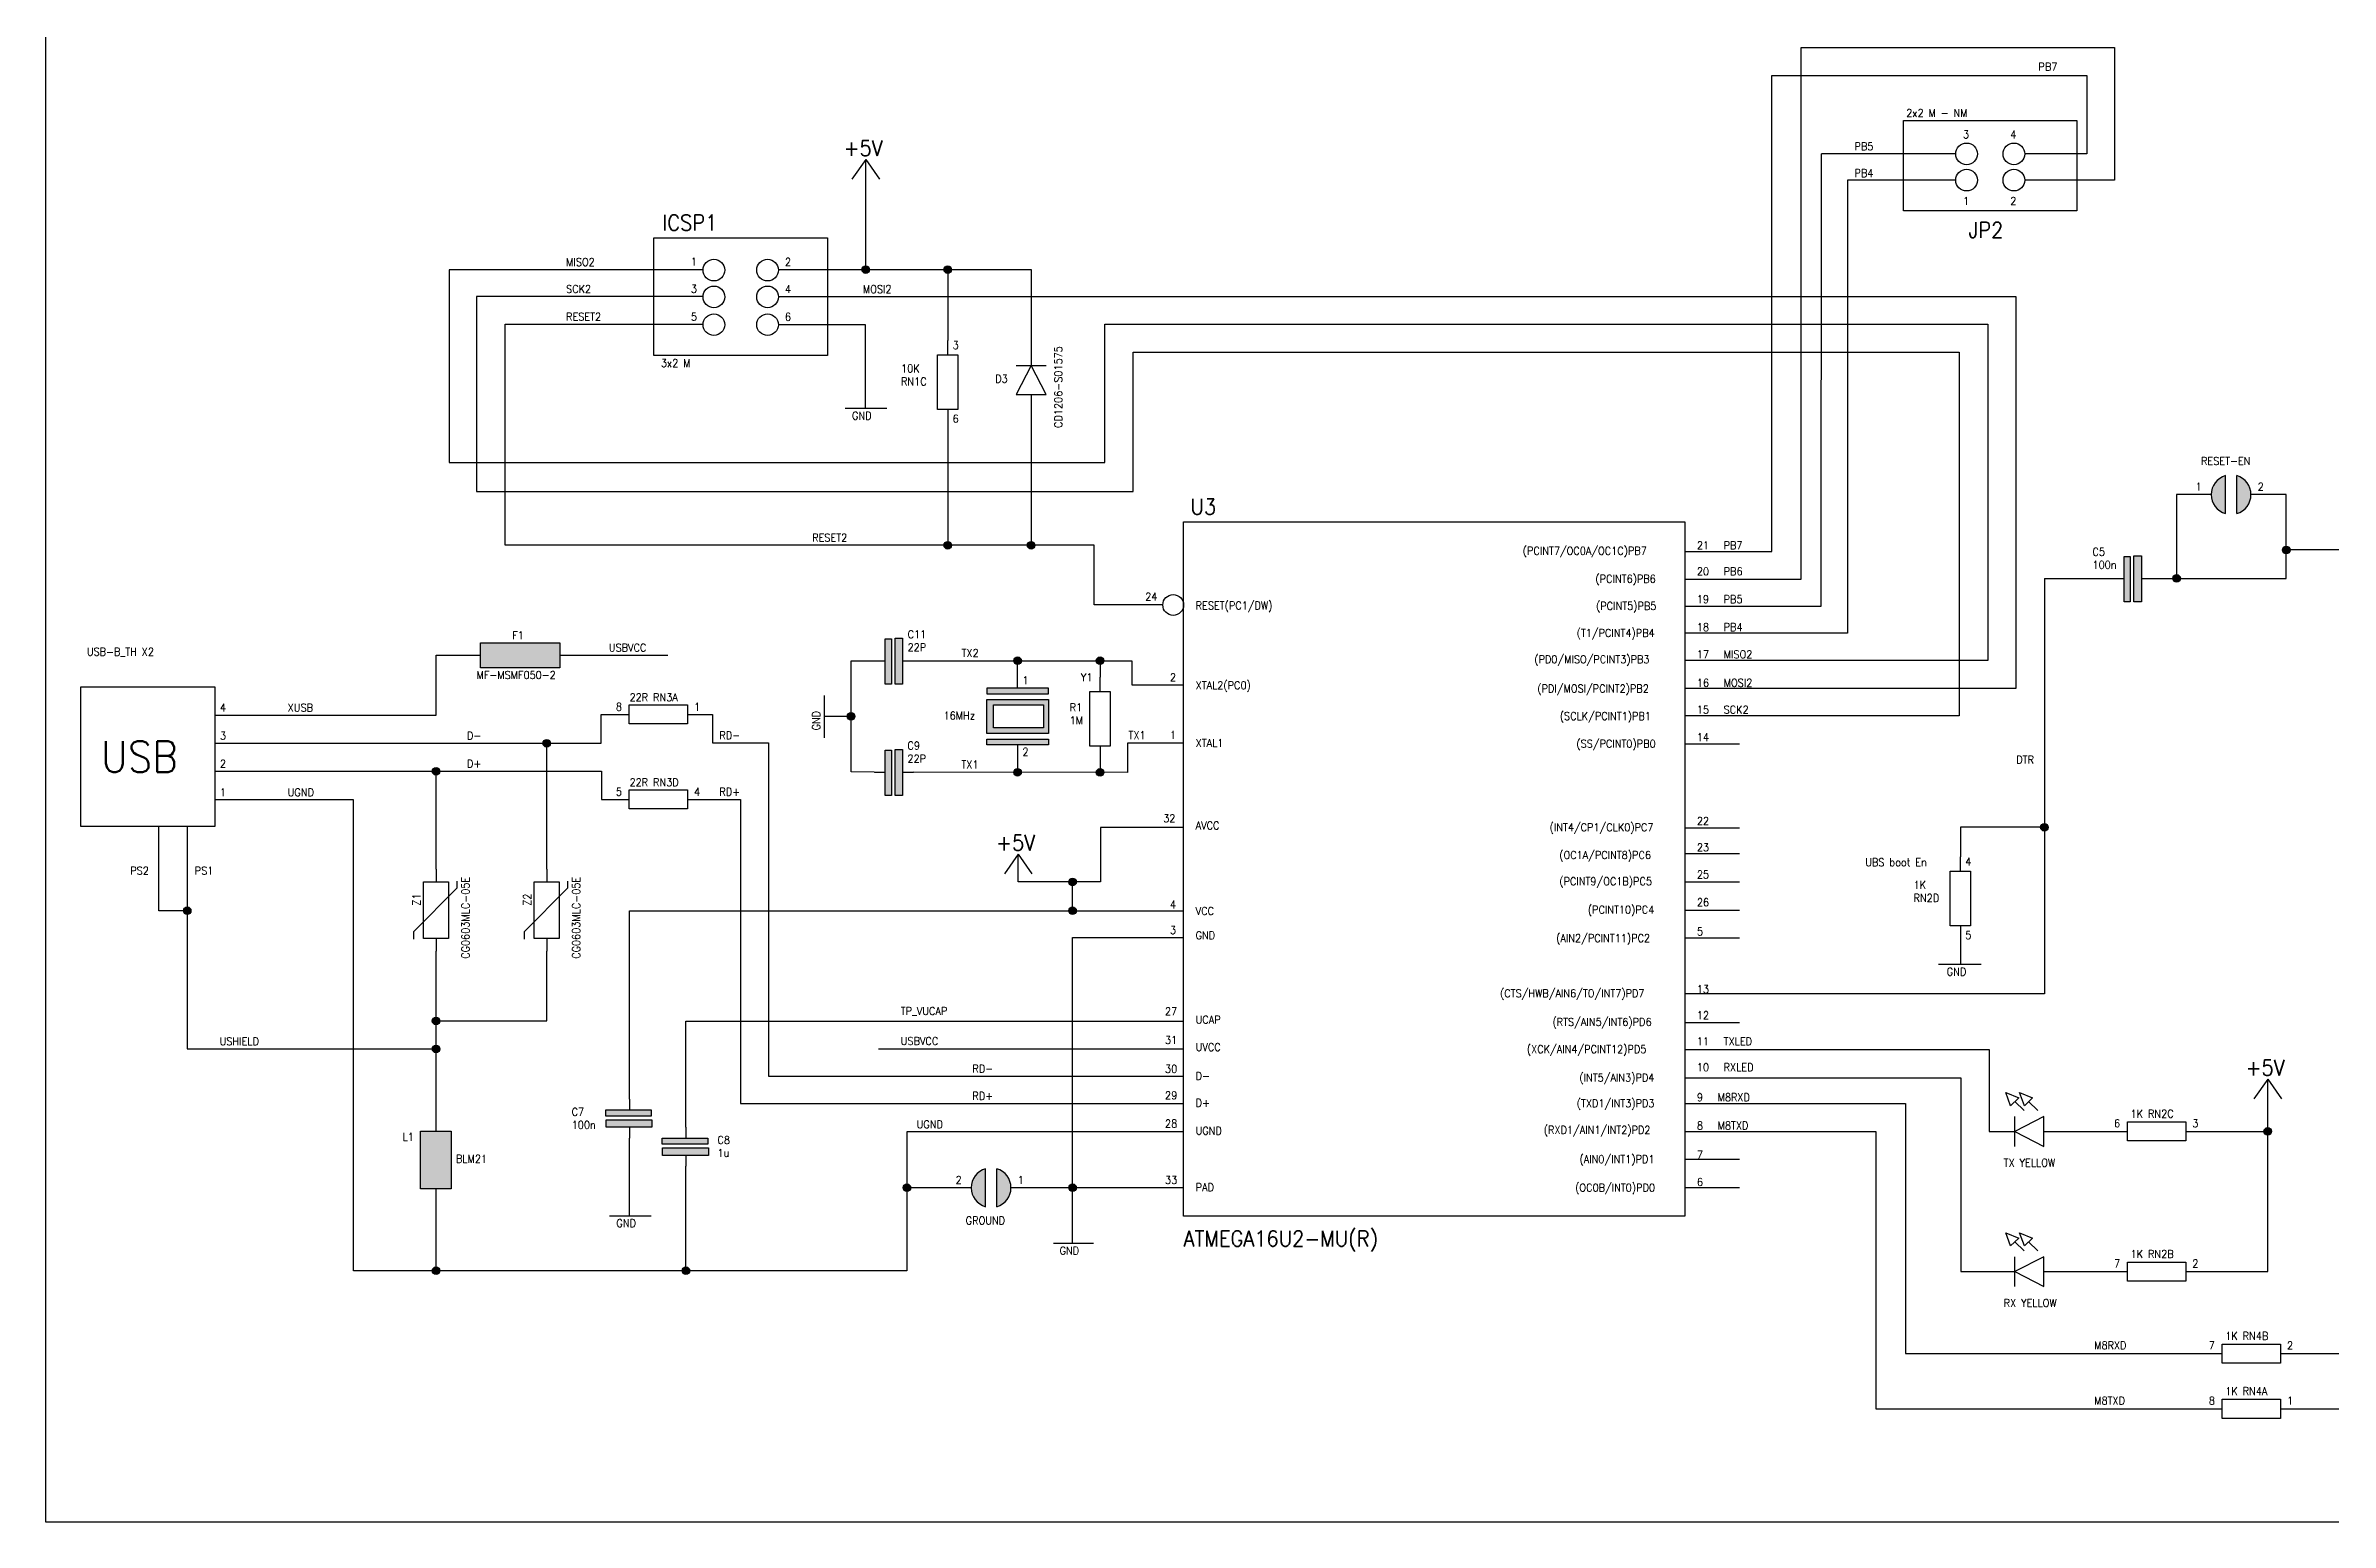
# Model space of a CAD drawing. Header units: millimetres. Extents: x 1824 to 3143, y 471 to 1205.
# Drawn here: x 1824 to 2556, y 471 to 944 of the extents above; entities that cross this region are included whole.
import ezdxf

# ---------------------------------------------------------------- set-up
doc = ezdxf.new("R2010")
doc.units = ezdxf.units.MM
for name, color, linetype in [('Layer1', 1, 'Continuous'), ('Layer2', 6, 'Continuous'), ('Layer3', 30, 'Continuous'), ('Layer7', 9, 'Continuous'), ('Layer8', 66, 'Continuous')]:
    doc.layers.add(name, color=color, linetype=linetype)
doc.styles.add('textstyle3', font='')
doc.styles.get('textstyle3').set_extended_font_data('Standard')

msp = doc.modelspace()

# ---------------------------------------------------------------- hatches: boundary and pattern name
at = {"layer": 'Layer7', "transparency": 33554687}
h = msp.add_hatch(color=256, dxfattribs=at)
edge = h.paths.add_edge_path(flags=0)
edge.add_arc((2086.72, 872.36), 1.21, 90, 180)
edge.add_line((2085.51, 872.36), (2086.72, 872.36))
edge.add_line((2086.72, 872.36), (2086.72, 873.57))
edge = h.paths.add_edge_path(flags=0)
edge.add_line((2086.72, 872.36), (2085.51, 872.36))
edge.add_arc((2086.72, 872.36), 1.21, 180, 270)
edge.add_line((2086.72, 871.15), (2086.72, 872.36))
edge = h.paths.add_edge_path(flags=0)
edge.add_arc((2086.72, 872.36), 1.21, 0, 90)
edge.add_line((2086.72, 873.57), (2086.72, 871.15))
edge.add_arc((2086.72, 872.36), 1.21, 270, 360)
h = msp.add_hatch(color=256, dxfattribs=at)
edge = h.paths.add_edge_path(flags=0)
edge.add_arc((2113.01, 872.36), 1.21, 90, 180)
edge.add_line((2111.8, 872.36), (2113.01, 872.36))
edge.add_line((2113.01, 872.36), (2113.01, 873.57))
edge = h.paths.add_edge_path(flags=0)
edge.add_line((2113.01, 872.36), (2111.8, 872.36))
edge.add_arc((2113.01, 872.36), 1.21, 180, 270)
edge.add_line((2113.01, 871.15), (2113.01, 872.36))
edge = h.paths.add_edge_path(flags=0)
edge.add_arc((2113.01, 872.36), 1.21, 0, 90)
edge.add_line((2113.01, 873.57), (2113.01, 871.15))
edge.add_arc((2113.01, 872.36), 1.21, 270, 360)
h = msp.add_hatch(color=256, dxfattribs=at)
edge = h.paths.add_edge_path(flags=0)
edge.add_arc((2523.94, 800.33), 6.35, 106.78239, 253.21761)
edge.add_line((2522.1, 794.26), (2522.1, 806.41))
edge = h.paths.add_edge_path(flags=0)
edge.add_line((2525.77, 806.41), (2525.77, 794.26))
edge.add_arc((2523.94, 800.33), 6.35, 286.78239, 433.21761)
h = msp.add_hatch(color=256, dxfattribs=at)
edge = h.paths.add_edge_path(flags=0)
edge.add_arc((2113.01, 784.09), 1.21, 90, 180)
edge.add_line((2111.8, 784.09), (2113.01, 784.09))
edge.add_line((2113.01, 784.09), (2113.01, 785.3))
edge = h.paths.add_edge_path(flags=0)
edge.add_line((2113.01, 784.09), (2111.8, 784.09))
edge.add_arc((2113.01, 784.09), 1.21, 180, 270)
edge.add_line((2113.01, 782.87), (2113.01, 784.09))
edge = h.paths.add_edge_path(flags=0)
edge.add_arc((2113.01, 784.09), 1.21, 0, 90)
edge.add_line((2113.01, 785.3), (2113.01, 782.87))
edge.add_arc((2113.01, 784.09), 1.21, 270, 360)
h = msp.add_hatch(color=256, dxfattribs=at)
edge = h.paths.add_edge_path(flags=0)
edge.add_arc((2139.7, 784.09), 1.21, 90, 180)
edge.add_line((2138.48, 784.09), (2139.7, 784.09))
edge.add_line((2139.7, 784.09), (2139.7, 785.3))
edge = h.paths.add_edge_path(flags=0)
edge.add_line((2139.7, 784.09), (2138.48, 784.09))
edge.add_arc((2139.7, 784.09), 1.21, 180, 270)
edge.add_line((2139.7, 782.87), (2139.7, 784.09))
edge = h.paths.add_edge_path(flags=0)
edge.add_arc((2139.7, 784.09), 1.21, 0, 90)
edge.add_line((2139.7, 785.3), (2139.7, 782.87))
edge.add_arc((2139.7, 784.09), 1.21, 270, 360)
h = msp.add_hatch(color=256, dxfattribs=at)
edge = h.paths.add_edge_path(flags=0)
edge.add_arc((2541.59, 782.58), 1.21, 90, 180)
edge.add_line((2540.38, 782.58), (2541.59, 782.58))
edge.add_line((2541.59, 782.58), (2541.59, 783.79))
edge = h.paths.add_edge_path(flags=0)
edge.add_line((2541.59, 782.58), (2540.38, 782.58))
edge.add_arc((2541.59, 782.58), 1.21, 180, 270)
edge.add_line((2541.59, 781.37), (2541.59, 782.58))
edge = h.paths.add_edge_path(flags=0)
edge.add_arc((2541.59, 782.58), 1.21, 0, 90)
edge.add_line((2541.59, 783.79), (2541.59, 781.37))
edge.add_arc((2541.59, 782.58), 1.21, 270, 360)
h = msp.add_hatch(color=256, dxfattribs=at)
h.paths.add_polyline_path([(2489.66, 765.94), (2491.65, 765.94), (2491.65, 780.51), (2489.66, 780.51)], flags=0)
h.paths.add_polyline_path([(2492.78, 766.03), (2495.21, 766.03), (2495.21, 780.68), (2492.78, 780.68)], flags=0)
h = msp.add_hatch(color=256, dxfattribs=at)
edge = h.paths.add_edge_path(flags=0)
edge.add_arc((2506.47, 773.5), 1.21, 90, 180)
edge.add_line((2505.26, 773.5), (2506.47, 773.5))
edge.add_line((2506.47, 773.5), (2506.47, 774.71))
edge = h.paths.add_edge_path(flags=0)
edge.add_line((2506.47, 773.5), (2505.26, 773.5))
edge.add_arc((2506.47, 773.5), 1.21, 180, 270)
edge.add_line((2506.47, 772.29), (2506.47, 773.5))
edge = h.paths.add_edge_path(flags=0)
edge.add_arc((2506.47, 773.5), 1.21, 0, 90)
edge.add_line((2506.47, 774.71), (2506.47, 772.29))
edge.add_arc((2506.47, 773.5), 1.21, 270, 360)
h = msp.add_hatch(color=256, dxfattribs=at)
h.paths.add_polyline_path([(2094.98, 754.14), (2092.99, 754.14), (2092.99, 739.58), (2094.98, 739.58)], flags=0)
h.paths.add_polyline_path([(2096.11, 739.66), (2098.54, 739.66), (2098.54, 754.32), (2096.11, 754.32)], flags=0)
for points in [[(1963.41, 752.85), (1963.41, 744.9), (1988.75, 744.9), (1988.75, 752.85)], [(1953.98, 596.48), (1944.22, 596.48), (1944.22, 578.02), (1953.98, 578.02)]]:
    msp.add_hatch(color=256, dxfattribs=at).paths.add_polyline_path(points, flags=0)
h = msp.add_hatch(color=256, dxfattribs=at)
edge = h.paths.add_edge_path(flags=0)
edge.add_arc((2135.35, 747.13), 1.21, 90, 180)
edge.add_line((2134.14, 747.13), (2135.35, 747.13))
edge.add_line((2135.35, 747.13), (2135.35, 748.34))
edge = h.paths.add_edge_path(flags=0)
edge.add_line((2135.35, 747.13), (2134.14, 747.13))
edge.add_arc((2135.35, 747.13), 1.21, 180, 270)
edge.add_line((2135.35, 745.92), (2135.35, 747.13))
edge = h.paths.add_edge_path(flags=0)
edge.add_arc((2135.35, 747.13), 1.21, 0, 90)
edge.add_line((2135.35, 748.34), (2135.35, 745.92))
edge.add_arc((2135.35, 747.13), 1.21, 270, 360)
h = msp.add_hatch(color=256, dxfattribs=at)
edge = h.paths.add_edge_path(flags=0)
edge.add_arc((2161.77, 747.13), 1.21, 90, 180)
edge.add_line((2160.56, 747.13), (2161.77, 747.13))
edge.add_line((2161.77, 747.13), (2161.77, 748.34))
edge = h.paths.add_edge_path(flags=0)
edge.add_line((2161.77, 747.13), (2160.56, 747.13))
edge.add_arc((2161.77, 747.13), 1.21, 180, 270)
edge.add_line((2161.77, 745.92), (2161.77, 747.13))
edge = h.paths.add_edge_path(flags=0)
edge.add_arc((2161.77, 747.13), 1.21, 0, 90)
edge.add_line((2161.77, 748.34), (2161.77, 745.92))
edge.add_arc((2161.77, 747.13), 1.21, 270, 360)
h = msp.add_hatch(color=256, dxfattribs=at)
h.paths.add_polyline_path([(2125.46, 738.36), (2125.46, 736.51), (2145.24, 736.51), (2145.24, 738.36)], flags=0)
h.paths.add_polyline_path([(2125.46, 734.67), (2125.46, 723.86), (2145.24, 723.86), (2145.24, 734.67)], flags=0)
h.paths.add_polyline_path([(2143.63, 732.97), (2143.63, 725.59), (2127.6, 725.59), (2127.6, 732.97)], flags=0)
h.paths.add_polyline_path([(2125.46, 722.01), (2125.46, 720.17), (2145.24, 720.17), (2145.24, 722.01)], flags=0)
h = msp.add_hatch(color=256, dxfattribs=at)
edge = h.paths.add_edge_path(flags=0)
edge.add_arc((2082.06, 729.32), 1.21, 90, 180)
edge.add_line((2080.85, 729.32), (2082.06, 729.32))
edge.add_line((2082.06, 729.32), (2082.06, 730.53))
edge = h.paths.add_edge_path(flags=0)
edge.add_line((2082.06, 729.32), (2080.85, 729.32))
edge.add_arc((2082.06, 729.32), 1.21, 180, 270)
edge.add_line((2082.06, 728.11), (2082.06, 729.32))
edge = h.paths.add_edge_path(flags=0)
edge.add_arc((2082.06, 729.32), 1.21, 0, 90)
edge.add_line((2082.06, 730.53), (2082.06, 728.11))
edge.add_arc((2082.06, 729.32), 1.21, 270, 360)
h = msp.add_hatch(color=256, dxfattribs=at)
edge = h.paths.add_edge_path(flags=0)
edge.add_arc((1984.59, 720.71), 1.21, 90, 180)
edge.add_line((1983.38, 720.71), (1984.59, 720.71))
edge.add_line((1984.59, 720.71), (1984.59, 721.92))
edge = h.paths.add_edge_path(flags=0)
edge.add_line((1984.59, 720.71), (1983.38, 720.71))
edge.add_arc((1984.59, 720.71), 1.21, 180, 270)
edge.add_line((1984.59, 719.49), (1984.59, 720.71))
edge = h.paths.add_edge_path(flags=0)
edge.add_arc((1984.59, 720.71), 1.21, 0, 90)
edge.add_line((1984.59, 721.92), (1984.59, 719.49))
edge.add_arc((1984.59, 720.71), 1.21, 270, 360)
h = msp.add_hatch(color=256, dxfattribs=at)
h.paths.add_polyline_path([(2092.99, 718.5), (2092.99, 703.94), (2094.98, 703.94), (2094.98, 718.5)], flags=0)
h.paths.add_polyline_path([(2096.11, 718.68), (2096.11, 704.02), (2098.54, 704.02), (2098.54, 718.68)], flags=0)
h = msp.add_hatch(color=256, dxfattribs=at)
edge = h.paths.add_edge_path(flags=0)
edge.add_arc((1949.16, 711.74), 1.21, 90, 180)
edge.add_line((1947.95, 711.74), (1949.16, 711.74))
edge.add_line((1949.16, 711.74), (1949.16, 712.95))
edge = h.paths.add_edge_path(flags=0)
edge.add_line((1949.16, 711.74), (1947.95, 711.74))
edge.add_arc((1949.16, 711.74), 1.21, 180, 270)
edge.add_line((1949.16, 710.53), (1949.16, 711.74))
edge = h.paths.add_edge_path(flags=0)
edge.add_arc((1949.16, 711.74), 1.21, 0, 90)
edge.add_line((1949.16, 712.95), (1949.16, 710.53))
edge.add_arc((1949.16, 711.74), 1.21, 270, 360)
h = msp.add_hatch(color=256, dxfattribs=at)
edge = h.paths.add_edge_path(flags=0)
edge.add_arc((2135.34, 711.42), 1.21, 90, 180)
edge.add_line((2134.13, 711.42), (2135.34, 711.42))
edge.add_line((2135.34, 711.42), (2135.34, 712.63))
edge = h.paths.add_edge_path(flags=0)
edge.add_line((2135.34, 711.42), (2134.13, 711.42))
edge.add_arc((2135.34, 711.42), 1.21, 180, 270)
edge.add_line((2135.34, 710.2), (2135.34, 711.42))
edge = h.paths.add_edge_path(flags=0)
edge.add_arc((2135.34, 711.42), 1.21, 0, 90)
edge.add_line((2135.34, 712.63), (2135.34, 710.2))
edge.add_arc((2135.34, 711.42), 1.21, 270, 360)
h = msp.add_hatch(color=256, dxfattribs=at)
edge = h.paths.add_edge_path(flags=0)
edge.add_arc((2161.77, 711.37), 1.21, 90, 180)
edge.add_line((2160.56, 711.37), (2161.77, 711.37))
edge.add_line((2161.77, 711.37), (2161.77, 712.58))
edge = h.paths.add_edge_path(flags=0)
edge.add_line((2161.77, 711.37), (2160.56, 711.37))
edge.add_arc((2161.77, 711.37), 1.21, 180, 270)
edge.add_line((2161.77, 710.16), (2161.77, 711.37))
edge = h.paths.add_edge_path(flags=0)
edge.add_arc((2161.77, 711.37), 1.21, 0, 90)
edge.add_line((2161.77, 712.58), (2161.77, 710.16))
edge.add_arc((2161.77, 711.37), 1.21, 270, 360)
h = msp.add_hatch(color=256, dxfattribs=at)
edge = h.paths.add_edge_path(flags=0)
edge.add_arc((2464.16, 693.8), 1.21, 90, 180)
edge.add_line((2462.95, 693.8), (2464.16, 693.8))
edge.add_line((2464.16, 693.8), (2464.16, 695.01))
edge = h.paths.add_edge_path(flags=0)
edge.add_line((2464.16, 693.8), (2462.95, 693.8))
edge.add_arc((2464.16, 693.8), 1.21, 180, 270)
edge.add_line((2464.16, 692.59), (2464.16, 693.8))
edge = h.paths.add_edge_path(flags=0)
edge.add_arc((2464.16, 693.8), 1.21, 0, 90)
edge.add_line((2464.16, 695.01), (2464.16, 692.59))
edge.add_arc((2464.16, 693.8), 1.21, 270, 360)
h = msp.add_hatch(color=256, dxfattribs=at)
edge = h.paths.add_edge_path(flags=0)
edge.add_arc((2152.95, 676.28), 1.21, 90, 180)
edge.add_line((2151.74, 676.28), (2152.95, 676.28))
edge.add_line((2152.95, 676.28), (2152.95, 677.49))
edge = h.paths.add_edge_path(flags=0)
edge.add_line((2152.95, 676.28), (2151.74, 676.28))
edge.add_arc((2152.95, 676.28), 1.21, 180, 270)
edge.add_line((2152.95, 675.07), (2152.95, 676.28))
edge = h.paths.add_edge_path(flags=0)
edge.add_arc((2152.95, 676.28), 1.21, 0, 90)
edge.add_line((2152.95, 677.49), (2152.95, 675.07))
edge.add_arc((2152.95, 676.28), 1.21, 270, 360)
h = msp.add_hatch(color=256, dxfattribs=at)
edge = h.paths.add_edge_path(flags=0)
edge.add_arc((1869.47, 667.08), 1.21, 90, 180)
edge.add_line((1868.25, 667.08), (1869.47, 667.08))
edge.add_line((1869.47, 667.08), (1869.47, 668.3))
edge = h.paths.add_edge_path(flags=0)
edge.add_line((1869.47, 667.08), (1868.25, 667.08))
edge.add_arc((1869.47, 667.08), 1.21, 180, 270)
edge.add_line((1869.47, 665.87), (1869.47, 667.08))
edge = h.paths.add_edge_path(flags=0)
edge.add_arc((1869.47, 667.08), 1.21, 0, 90)
edge.add_line((1869.47, 668.3), (1869.47, 665.87))
edge.add_arc((1869.47, 667.08), 1.21, 270, 360)
h = msp.add_hatch(color=256, dxfattribs=at)
edge = h.paths.add_edge_path(flags=0)
edge.add_arc((2152.95, 667.07), 1.21, 90, 180)
edge.add_line((2151.74, 667.07), (2152.95, 667.07))
edge.add_line((2152.95, 667.07), (2152.95, 668.28))
edge = h.paths.add_edge_path(flags=0)
edge.add_line((2152.95, 667.07), (2151.74, 667.07))
edge.add_arc((2152.95, 667.07), 1.21, 180, 270)
edge.add_line((2152.95, 665.85), (2152.95, 667.07))
edge = h.paths.add_edge_path(flags=0)
edge.add_arc((2152.95, 667.07), 1.21, 0, 90)
edge.add_line((2152.95, 668.28), (2152.95, 665.85))
edge.add_arc((2152.95, 667.07), 1.21, 270, 360)
h = msp.add_hatch(color=256, dxfattribs=at)
edge = h.paths.add_edge_path(flags=0)
edge.add_arc((1949.16, 631.78), 1.21, 90, 180)
edge.add_line((1947.95, 631.78), (1949.16, 631.78))
edge.add_line((1949.16, 631.78), (1949.16, 632.99))
edge = h.paths.add_edge_path(flags=0)
edge.add_line((1949.16, 631.78), (1947.95, 631.78))
edge.add_arc((1949.16, 631.78), 1.21, 180, 270)
edge.add_line((1949.16, 630.56), (1949.16, 631.78))
edge = h.paths.add_edge_path(flags=0)
edge.add_arc((1949.16, 631.78), 1.21, 0, 90)
edge.add_line((1949.16, 632.99), (1949.16, 630.56))
edge.add_arc((1949.16, 631.78), 1.21, 270, 360)
h = msp.add_hatch(color=256, dxfattribs=at)
edge = h.paths.add_edge_path(flags=0)
edge.add_arc((1949.16, 622.84), 1.21, 90, 180)
edge.add_line((1947.95, 622.84), (1949.16, 622.84))
edge.add_line((1949.16, 622.84), (1949.16, 624.05))
edge = h.paths.add_edge_path(flags=0)
edge.add_line((1949.16, 622.84), (1947.95, 622.84))
edge.add_arc((1949.16, 622.84), 1.21, 180, 270)
edge.add_line((1949.16, 621.63), (1949.16, 622.84))
edge = h.paths.add_edge_path(flags=0)
edge.add_arc((1949.16, 622.84), 1.21, 0, 90)
edge.add_line((1949.16, 624.05), (1949.16, 621.63))
edge.add_arc((1949.16, 622.84), 1.21, 270, 360)
h = msp.add_hatch(color=256, dxfattribs=at)
h.paths.add_polyline_path([(2003.5, 603.28), (2003.5, 601.28), (2018.07, 601.28), (2018.07, 603.28)], flags=0)
h.paths.add_polyline_path([(2003.59, 600.15), (2003.59, 597.72), (2018.25, 597.72), (2018.25, 600.15)], flags=0)
h = msp.add_hatch(color=256, dxfattribs=at)
h.paths.add_polyline_path([(2021.6, 594.29), (2021.6, 592.29), (2036.17, 592.29), (2036.17, 594.29)], flags=0)
h.paths.add_polyline_path([(2021.69, 591.17), (2021.69, 588.74), (2036.35, 588.74), (2036.35, 591.17)], flags=0)
h = msp.add_hatch(color=256, dxfattribs=at)
edge = h.paths.add_edge_path(flags=0)
edge.add_arc((2535.64, 596.4), 1.21, 90, 180)
edge.add_line((2534.43, 596.4), (2535.64, 596.4))
edge.add_line((2535.64, 596.4), (2535.64, 597.61))
edge = h.paths.add_edge_path(flags=0)
edge.add_line((2535.64, 596.4), (2534.43, 596.4))
edge.add_arc((2535.64, 596.4), 1.21, 180, 270)
edge.add_line((2535.64, 595.18), (2535.64, 596.4))
edge = h.paths.add_edge_path(flags=0)
edge.add_arc((2535.64, 596.4), 1.21, 0, 90)
edge.add_line((2535.64, 597.61), (2535.64, 595.18))
edge.add_arc((2535.64, 596.4), 1.21, 270, 360)
h = msp.add_hatch(color=256, dxfattribs=at)
edge = h.paths.add_edge_path(flags=0)
edge.add_arc((2099.92, 578.36), 1.21, 90, 180)
edge.add_line((2098.71, 578.36), (2099.92, 578.36))
edge.add_line((2099.92, 578.36), (2099.92, 579.57))
edge = h.paths.add_edge_path(flags=0)
edge.add_line((2099.92, 578.36), (2098.71, 578.36))
edge.add_arc((2099.92, 578.36), 1.21, 180, 270)
edge.add_line((2099.92, 577.15), (2099.92, 578.36))
edge = h.paths.add_edge_path(flags=0)
edge.add_arc((2099.92, 578.36), 1.21, 0, 90)
edge.add_line((2099.92, 579.57), (2099.92, 577.15))
edge.add_arc((2099.92, 578.36), 1.21, 270, 360)
h = msp.add_hatch(color=256, dxfattribs=at)
edge = h.paths.add_edge_path(flags=0)
edge.add_arc((2126.89, 578.36), 6.35, 106.78239, 253.21761)
edge.add_line((2125.06, 572.28), (2125.06, 584.44))
edge = h.paths.add_edge_path(flags=0)
edge.add_line((2128.72, 584.44), (2128.72, 572.28))
edge.add_arc((2126.89, 578.36), 6.35, 286.78239, 433.21761)
h = msp.add_hatch(color=256, dxfattribs=at)
edge = h.paths.add_edge_path(flags=0)
edge.add_arc((2152.98, 578.36), 1.21, 90, 180)
edge.add_line((2151.77, 578.36), (2152.98, 578.36))
edge.add_line((2152.98, 578.36), (2152.98, 579.57))
edge = h.paths.add_edge_path(flags=0)
edge.add_line((2152.98, 578.36), (2151.77, 578.36))
edge.add_arc((2152.98, 578.36), 1.21, 180, 270)
edge.add_line((2152.98, 577.15), (2152.98, 578.36))
edge = h.paths.add_edge_path(flags=0)
edge.add_arc((2152.98, 578.36), 1.21, 0, 90)
edge.add_line((2152.98, 579.57), (2152.98, 577.15))
edge.add_arc((2152.98, 578.36), 1.21, 270, 360)
h = msp.add_hatch(color=256, dxfattribs=at)
edge = h.paths.add_edge_path(flags=0)
edge.add_arc((1949.16, 551.81), 1.21, 90, 180)
edge.add_line((1947.95, 551.81), (1949.16, 551.81))
edge.add_line((1949.16, 551.81), (1949.16, 553.02))
edge = h.paths.add_edge_path(flags=0)
edge.add_line((1949.16, 551.81), (1947.95, 551.81))
edge.add_arc((1949.16, 551.81), 1.21, 180, 270)
edge.add_line((1949.16, 550.6), (1949.16, 551.81))
edge = h.paths.add_edge_path(flags=0)
edge.add_arc((1949.16, 551.81), 1.21, 0, 90)
edge.add_line((1949.16, 553.02), (1949.16, 550.6))
edge.add_arc((1949.16, 551.81), 1.21, 270, 360)
h = msp.add_hatch(color=256, dxfattribs=at)
edge = h.paths.add_edge_path(flags=0)
edge.add_arc((2029.16, 551.81), 1.21, 90, 180)
edge.add_line((2027.95, 551.81), (2029.16, 551.81))
edge.add_line((2029.16, 551.81), (2029.16, 553.02))
edge = h.paths.add_edge_path(flags=0)
edge.add_line((2029.16, 551.81), (2027.95, 551.81))
edge.add_arc((2029.16, 551.81), 1.21, 180, 270)
edge.add_line((2029.16, 550.6), (2029.16, 551.81))
edge = h.paths.add_edge_path(flags=0)
edge.add_arc((2029.16, 551.81), 1.21, 0, 90)
edge.add_line((2029.16, 553.02), (2029.16, 550.6))
edge.add_arc((2029.16, 551.81), 1.21, 270, 360)

# ---------------------------------------------------------------- linework, layer by layer
at = {"layer": 'Layer1'}
msp.add_line((2598.19, 782.58), (2541.59, 782.58), dxfattribs=at)
at = {"layer": 'Layer2'}
for p, q in [((2386.27, 773.22), (2386.27, 943.46)), ((2386.27, 943.46), (2486.62, 943.46)), ((2486.62, 943.46), (2486.62, 901)), ((2376.85, 782.13), (2376.85, 934.56)), ((2376.85, 934.56), (2477.71, 934.56)), ((2477.71, 934.56), (2477.71, 909.4)), ((2086.72, 907.59), (2082.3, 901.27)), ((2086.72, 872.36), (2086.72, 907.59)), ((2086.72, 907.59), (2091.13, 901.27)), ((2392.72, 764.61), (2392.74, 909.4)), ((2435.77, 909.4), (2392.74, 909.4)), ((2477.71, 909.4), (2457.86, 909.4)), ((2401.14, 901), (2401.05, 755.93)), ((2435.77, 901), (2401.15, 901)), ((2486.62, 901), (2457.86, 901)), ((2034.66, 872.32), (1953.38, 872.32)), ((1953.38, 872.32), (1953.38, 810.57)), ((2058.78, 872.36), (2139.7, 872.36)), ((2113.01, 872.36), (2113.01, 849.64)), ((2139.7, 872.36), (2139.7, 847.03)), ((2034.66, 863.75), (1962.15, 863.75)), ((1962.15, 863.75), (1962.15, 801.31)), ((2455.15, 863.66), (2058.78, 863.63)), ((2455.15, 738.36), (2455.15, 863.66)), ((1971.31, 784.09), (1971.31, 854.85)), ((1971.31, 854.85), (2034.66, 854.85)), ((2058.78, 854.79), (2086.51, 854.79)), ((2086.51, 854.79), (2086.51, 827.97)), ((2163.26, 810.57), (2163.26, 854.89)), ((2163.26, 854.89), (2446.05, 854.89)), ((2446.05, 854.89), (2446.05, 747.24)), ((2172.37, 801.31), (2172.37, 845.91)), ((2172.37, 845.91), (2436.82, 845.91)), ((2436.82, 845.91), (2436.82, 729.43)), ((2080.1, 827.97), (2093.44, 827.97)), ((2139.7, 827), (2139.7, 784.09)), ((2113.01, 823.09), (2113.01, 784.09)), ((1953.38, 810.57), (2163.26, 810.57)), ((1962.15, 801.31), (2172.37, 801.31)), ((2517.59, 800.33), (2506.47, 800.33)), ((2506.47, 800.33), (2506.47, 773.5)), ((2541.59, 800.33), (2530.29, 800.33)), ((2541.59, 773.5), (2541.59, 800.33)), ((2159.87, 784.09), (1971.31, 784.09)), ((2159.87, 764.98), (2159.87, 784.09)), ((2349.03, 782.13), (2376.85, 782.13)), ((2349.03, 773.22), (2386.27, 773.22)), ((2464.16, 773.5), (2486.2, 773.5)), ((2464.16, 773.5), (2464.16, 640.51)), ((2498.67, 773.5), (2541.59, 773.5)), ((2181.86, 764.98), (2159.87, 764.98)), ((2349.03, 764.61), (2392.72, 764.61)), ((2401.05, 755.93), (2349.03, 755.93)), ((1949.19, 729.68), (1949.19, 748.88)), ((1949.19, 748.88), (1958.2, 748.88)), ((1993.95, 748.88), (2023.39, 748.88)), ((2082.06, 711.5), (2082.06, 747.13)), ((2082.06, 747.13), (2089.53, 747.13)), ((2102, 747.13), (2161.77, 747.13)), ((2161.77, 747.13), (2161.77, 741.83)), ((2161.77, 747.13), (2171.99, 747.13)), ((2171.99, 747.13), (2171.99, 739.37)), ((2446.05, 747.24), (2349.03, 747.24)), ((2171.99, 739.37), (2188.52, 739.37)), ((2073.51, 722.42), (2073.51, 735.96)), ((2349.03, 738.36), (2455.15, 738.36)), ((1878.36, 729.68), (1949.19, 729.68)), ((2002.07, 720.71), (2002.07, 729.93)), ((2002.07, 729.93), (2007.32, 729.93)), ((2033.37, 729.93), (2037.69, 729.93)), ((2037.69, 729.93), (2037.69, 720.79)), ((2082.06, 729.32), (2073.51, 729.32)), ((2436.82, 729.43), (2349.03, 729.43)), ((1878.36, 720.71), (2002.07, 720.71)), ((1984.59, 680.42), (1984.59, 720.71)), ((2037.69, 720.79), (2055.55, 720.79)), ((2055.55, 720.79), (2055.55, 614.09)), ((2170.71, 711.36), (2170.71, 720.84)), ((2170.71, 720.84), (2188.52, 720.84)), ((2366.51, 720.43), (2349.03, 720.43)), ((1878.36, 711.74), (2002.12, 711.74)), ((1949.16, 680.42), (1949.16, 711.74)), ((2002.12, 711.74), (2002.12, 702.73)), ((2089.47, 711.49), (2082.06, 711.5)), ((2170.71, 711.36), (2101.94, 711.47)), ((2161.77, 715.29), (2161.77, 711.37)), ((1922.67, 702.56), (1878.36, 702.56)), ((1922.67, 551.81), (1922.67, 702.56)), ((2002.12, 702.73), (2007.32, 702.73)), ((2033.37, 702.73), (2046.59, 702.73)), ((2046.59, 702.73), (2046.59, 605.35)), ((1860.4, 667.08), (1860.4, 694.05)), ((1869.47, 694.05), (1869.47, 622.84)), ((2188.52, 693.73), (2161.89, 693.73)), ((2161.89, 693.73), (2161.89, 676.28)), ((2366.51, 693.48), (2349.03, 693.48)), ((2464.16, 693.8), (2437.24, 693.8)), ((2437.24, 693.8), (2437.24, 684.28)), ((2135.56, 685.22), (2131.14, 678.9)), ((2135.56, 676.28), (2135.56, 685.22)), ((2135.56, 685.22), (2139.97, 678.9)), ((2366.51, 685.25), (2349.03, 685.25)), ((2161.89, 676.28), (2135.56, 676.28)), ((2152.95, 667.07), (2152.95, 676.28)), ((2366.51, 676.23), (2349.03, 676.23)), ((1869.47, 667.08), (1860.4, 667.08)), ((2011.06, 606.74), (2011.06, 667.07)), ((2011.06, 667.07), (2188.52, 667.07)), ((2366.51, 667.11), (2349.03, 667.11)), ((2152.98, 560.64), (2152.98, 658.55)), ((2152.98, 658.55), (2188.52, 658.55)), ((1949.16, 601.25), (1949.16, 654.14)), ((1984.59, 631.78), (1984.59, 654.14)), ((2366.51, 658.32), (2349.03, 658.32)), ((2437.24, 657.73), (2437.24, 649.94)), ((2430.21, 649.94), (2443.87, 649.94)), ((2464.16, 640.51), (2349.03, 640.51)), ((1949.16, 631.78), (1984.59, 631.78)), ((2029.16, 597.75), (2029.16, 631.73)), ((2029.16, 631.73), (2188.52, 631.73)), ((2366.51, 631.18), (2349.03, 631.18)), ((1869.47, 622.84), (1949.16, 622.84)), ((2090.86, 622.9), (2188.52, 622.9)), ((2349.03, 622.61), (2446.48, 622.61)), ((2446.48, 622.61), (2446.48, 596.4)), ((2055.55, 614.09), (2188.52, 614.09)), ((2349.03, 613.55), (2437.43, 613.55)), ((2437.43, 613.55), (2437.43, 551.52)), ((2535.64, 613.18), (2531.22, 606.86)), ((2535.64, 551.52), (2535.64, 613.18)), ((2535.64, 613.18), (2540.05, 606.86)), ((2046.59, 605.35), (2188.52, 605.35)), ((2349.03, 605.37), (2419.64, 605.37)), ((2419.64, 605.37), (2419.64, 525.28)), ((2011.06, 569.43), (2011.06, 594.26)), ((2099.92, 596.24), (2099.92, 551.81)), ((2188.52, 596.24), (2099.92, 596.24)), ((2349.03, 596.43), (2410.2, 596.43)), ((2410.2, 596.43), (2410.2, 507.59)), ((2446.48, 596.4), (2449.31, 596.4)), ((2469.34, 596.4), (2487.08, 596.4)), ((2513.13, 596.4), (2535.64, 596.4)), ((2029.16, 551.81), (2029.16, 585.28)), ((2366.51, 587.38), (2349.03, 587.38)), ((2120.54, 578.36), (2099.92, 578.36)), ((2188.52, 578.36), (2133.24, 578.36)), ((2366.51, 578.33), (2349.03, 578.33)), ((1949.16, 551.81), (1949.16, 573.26)), ((2004.66, 569.43), (2018.04, 569.43)), ((2146.85, 560.64), (2159.68, 560.64)), ((2099.92, 551.81), (1922.67, 551.81)), ((2437.43, 551.52), (2449.31, 551.52)), ((2469.34, 551.52), (2487.08, 551.52)), ((2513.13, 551.52), (2535.64, 551.52)), ((2419.64, 525.28), (2517.4, 525.28)), ((2543.45, 525.28), (2909.19, 525.28)), ((2410.2, 507.59), (2517.4, 507.59)), ((2543.45, 507.59), (2918.14, 507.59))]:
    msp.add_line(p, q, dxfattribs=at)
for points in [[(2474.58, 920.08), (2474.58, 891.17), (2419.05, 891.17), (2419.05, 920.08)], [(2018.9, 882.56), (2074.54, 882.56), (2074.54, 844.83), (2018.9, 844.83)]]:
    msp.add_lwpolyline(points, close=True, dxfattribs=at)
for centre, radius in [((2439.24, 909.4), 3.47), ((2454.39, 909.4), 3.47), ((2439.24, 901), 3.47), ((2454.39, 901), 3.47), ((2038.13, 872.2), 3.47), ((2055.31, 872.2), 3.47), ((2038.13, 863.63), 3.47), ((2055.31, 863.63), 3.47), ((2038.13, 854.73), 3.47), ((2055.31, 854.73), 3.47), ((2185.19, 764.98), 3.33)]:
    msp.add_circle(centre, radius, dxfattribs=at)
at = {"layer": 'Layer3'}
msp.add_lwpolyline([(2188.52, 791.59), (2349.03, 791.59), (2349.03, 569.23), (2188.52, 569.23)], close=True, dxfattribs=at)
at = {"layer": 'Layer7'}
for p, q in [((2113.01, 845.11), (2113.01, 849.64)), ((2134.93, 841.67), (2144.47, 841.67)), ((2139.7, 841.67), (2134.93, 832.36)), ((2139.7, 847.03), (2139.7, 841.67)), ((2144.47, 832.36), (2139.7, 841.67)), ((2113.01, 827.62), (2113.01, 823.09)), ((2134.93, 832.36), (2144.47, 832.36)), ((2139.7, 832.36), (2139.7, 827)), ((2522.1, 794.26), (2522.1, 806.41)), ((2525.77, 794.26), (2525.77, 806.41)), ((2486.2, 773.5), (2489.66, 773.5)), ((2495.21, 773.5), (2498.67, 773.5)), ((1958.2, 748.88), (1963.41, 748.88)), ((1988.75, 748.88), (1993.95, 748.88)), ((2089.53, 747.13), (2092.99, 747.13)), ((2098.54, 747.13), (2102, 747.13)), ((2135.35, 738.36), (2135.35, 747.13)), ((2161.77, 737.3), (2161.77, 741.83)), ((1835.41, 694.05), (1835.41, 738.76)), ((2007.32, 729.93), (2011.01, 729.93)), ((2029.68, 729.93), (2033.37, 729.93)), ((2135.35, 720.17), (2135.34, 711.42)), ((2161.77, 719.82), (2161.77, 715.29)), ((2089.53, 711.49), (2092.99, 711.49)), ((2098.54, 711.49), (2102, 711.49)), ((2007.32, 702.73), (2011.01, 702.73)), ((2029.68, 702.73), (2033.37, 702.73)), ((1949.16, 680.42), (1949.16, 676.36)), ((1984.59, 680.42), (1984.59, 676.36)), ((2437.24, 679.75), (2437.24, 684.28)), ((1942.01, 660.45), (1955.83, 674.25)), ((1955.83, 676.56), (1955.83, 674.25)), ((1977.45, 660.45), (1991.27, 674.25)), ((1991.27, 676.56), (1991.27, 674.25)), ((1942.01, 658), (1942.01, 660.45)), ((1977.45, 658), (1977.45, 660.45)), ((2437.24, 662.26), (2437.24, 657.73)), ((1949.16, 658.2), (1949.16, 654.14)), ((1984.59, 658.2), (1984.59, 654.14)), ((2453.34, 604.63), (2451.75, 608.82)), ((2451.75, 608.82), (2455.92, 607.16)), ((2457.74, 604.63), (2456.14, 608.82)), ((2456.14, 608.82), (2460.32, 607.16)), ((1949.16, 596.48), (1949.16, 601.25)), ((2011.06, 606.74), (2011.06, 603.28)), ((2453.34, 604.63), (2455.92, 607.16)), ((2454.67, 591.63), (2454.67, 601.17)), ((2463.97, 601.17), (2454.67, 596.4)), ((2454.69, 605.95), (2457.63, 603.07)), ((2457.74, 604.63), (2460.32, 607.16)), ((2459.08, 605.95), (2462.03, 603.07)), ((2463.97, 591.63), (2463.97, 601.17)), ((2011.06, 597.72), (2011.06, 594.26)), ((2029.16, 597.75), (2029.16, 594.29)), ((2449.31, 596.4), (2454.67, 596.4)), ((2454.67, 596.4), (2463.97, 591.63)), ((2463.97, 596.4), (2469.34, 596.4)), ((2487.08, 596.4), (2490.77, 596.4)), ((2509.44, 596.4), (2513.13, 596.4)), ((2029.16, 588.74), (2029.16, 585.28)), ((1949.16, 573.26), (1949.16, 578.02)), ((2125.06, 572.28), (2125.06, 584.44)), ((2128.72, 572.28), (2128.72, 584.44)), ((2453.34, 559.76), (2451.75, 563.95)), ((2451.75, 563.95), (2455.92, 562.28)), ((2457.74, 559.76), (2456.14, 563.95)), ((2456.14, 563.95), (2460.32, 562.28)), ((2453.34, 559.76), (2455.92, 562.28)), ((2454.67, 546.75), (2454.67, 556.29)), ((2463.97, 556.29), (2454.67, 551.52)), ((2454.69, 561.07), (2457.63, 558.19)), ((2457.74, 559.76), (2460.32, 562.28)), ((2459.08, 561.07), (2462.03, 558.19)), ((2463.97, 546.75), (2463.97, 556.29)), ((2449.31, 551.52), (2454.67, 551.52)), ((2454.67, 551.52), (2463.97, 546.75)), ((2463.97, 551.52), (2469.34, 551.52)), ((2487.08, 551.52), (2490.77, 551.52)), ((2509.44, 551.52), (2513.13, 551.52)), ((2517.4, 525.28), (2521.09, 525.28)), ((2539.76, 525.28), (2543.45, 525.28)), ((2517.4, 507.59), (2521.09, 507.59)), ((2539.76, 507.59), (2543.45, 507.59))]:
    msp.add_line(p, q, dxfattribs=at)
for points in [[(2109.75, 845.11), (2116.26, 845.11), (2116.26, 827.62), (2109.75, 827.62)], [(2489.66, 780.51), (2491.65, 780.51), (2491.65, 765.94), (2489.66, 765.94)], [(2492.78, 780.68), (2495.21, 780.68), (2495.21, 766.03), (2492.78, 766.03)], [(2092.99, 754.14), (2094.98, 754.14), (2094.98, 739.58), (2092.99, 739.58)], [(2096.11, 754.32), (2098.54, 754.32), (2098.54, 739.66), (2096.11, 739.66)], [(1963.41, 752.85), (1988.75, 752.85), (1988.75, 744.9), (1963.41, 744.9)], [(2011.01, 732.98), (2029.68, 732.98), (2029.68, 726.88), (2011.01, 726.88)], [(2125.46, 736.51), (2145.24, 736.51), (2145.24, 738.36), (2125.46, 738.36)], [(2125.46, 734.67), (2145.24, 734.67), (2145.24, 723.86), (2125.46, 723.86)], [(2127.6, 732.97), (2143.63, 732.97), (2143.63, 725.59), (2127.6, 725.59)], [(2158.51, 737.3), (2165.02, 737.3), (2165.02, 719.82), (2158.51, 719.82)], [(2092.99, 718.5), (2094.98, 718.5), (2094.98, 703.94), (2092.99, 703.94)], [(2096.11, 718.68), (2098.54, 718.68), (2098.54, 704.02), (2096.11, 704.02)], [(2125.46, 722.01), (2145.24, 722.01), (2145.24, 720.17), (2125.46, 720.17)], [(2011.01, 705.78), (2029.68, 705.78), (2029.68, 699.68), (2011.01, 699.68)], [(1945.18, 676.36), (1953.14, 676.36), (1953.14, 658.2), (1945.18, 658.2)], [(1980.61, 676.36), (1988.57, 676.36), (1988.57, 658.2), (1980.61, 658.2)], [(2433.98, 679.75), (2440.49, 679.75), (2440.49, 662.26), (2433.98, 662.26)], [(2018.07, 603.28), (2018.07, 601.28), (2003.5, 601.28), (2003.5, 603.28)], [(2018.25, 600.15), (2018.25, 597.72), (2003.59, 597.72), (2003.59, 600.15)], [(1944.22, 596.48), (1953.98, 596.48), (1953.98, 578.02), (1944.22, 578.02)], [(2036.17, 594.29), (2036.17, 592.29), (2021.6, 592.29), (2021.6, 594.29)], [(2490.77, 599.44), (2509.44, 599.44), (2509.44, 593.35), (2490.77, 593.35)], [(2036.35, 591.17), (2036.35, 588.74), (2021.69, 588.74), (2021.69, 591.17)], [(2490.77, 554.57), (2509.44, 554.57), (2509.44, 548.47), (2490.77, 548.47)], [(2521.09, 528.32), (2539.76, 528.32), (2539.76, 522.23), (2521.09, 522.23)], [(2521.09, 510.64), (2539.76, 510.64), (2539.76, 504.54), (2521.09, 504.54)]]:
    msp.add_lwpolyline(points, close=True, dxfattribs=at)
msp.add_lwpolyline([(1835.41, 738.76), (1878.36, 738.76), (1878.36, 694.05), (1835.41, 694.05)], dxfattribs=at)
for centre in [(2086.72, 872.36), (2113.01, 872.36), (2113.01, 784.09), (2139.7, 784.09), (2541.59, 782.58), (2506.47, 773.5), (2135.35, 747.13), (2161.77, 747.13), (2082.06, 729.32), (1984.59, 720.71), (1949.16, 711.74), (2135.34, 711.42), (2161.77, 711.37), (2464.16, 693.8), (2152.95, 676.28), (1869.47, 667.08), (2152.95, 667.07), (1949.16, 631.78), (1949.16, 622.84), (2535.64, 596.4), (2099.92, 578.36), (2152.98, 578.36), (1949.16, 551.81), (2029.16, 551.81)]:
    msp.add_circle(centre, 1.21, dxfattribs=at)
for centre, start, end in [((2523.94, 800.33), 106.78239, 253.21761), ((2523.94, 800.33), 286.78239, 73.21761), ((2126.89, 578.36), 106.78239, 253.21761), ((2126.89, 578.36), 286.78239, 73.21761)]:
    msp.add_arc(centre, 6.35, start, end, dxfattribs=at)
at = {"layer": 'Layer8'}
msp.add_lwpolyline([(2567.88, 471.25), (1824.16, 471.25), (1824.16, 1019.67), (2567.88, 1019.67)], close=True, dxfattribs=at)

# ---------------------------------------------------------------- texts
at = {"layer": 'Layer3', "attachment_point": 1, "style": 'textstyle3'}
for s, insert, char_height, width in [('PB7', (2462.24, 938.57), 2.5, 5.5556), ('2x2 M - NM', (2419.9, 923.76), 2.5, 19.7917), ('3', (2438.09, 916.89), 2.5, 1.1111), ('4', (2453.24, 916.89), 2.5, 1.3889), ('+5V', (2079.68, 913.74), 5, 11.1111), ('PB5', (2403.33, 913.09), 2.5, 5.5556), ('PB4', (2403.33, 904.51), 2.5, 5.8333), ('1', (2438.09, 895.6), 2.5, 0.5556), ('2', (2453.24, 895.6), 2.5, 1.1111), ('MISO2', (1990.79, 876.01), 2.5, 8.8889), ('1', (2030.74, 876.14), 2.5, 0.5556), ('2', (2060.84, 876.08), 2.5, 1.1111), ('SCK2', (1990.79, 867.43), 2.5, 7.5), ('3', (2030.74, 867.44), 2.5, 1.1111), ('4', (2060.84, 867.38), 2.5, 1.3889), ('MOSI2', (2085.82, 867.35), 2.5, 8.8889), ('RESET2', (1990.79, 858.53), 2.5, 11.6667), ('5', (2030.74, 858.54), 2.5, 1.1111), ('6', (2060.84, 858.48), 2.5, 1.1111), ('3x2 M', (2021.16, 843.67), 2.5, 9.375), ('GND', (2082.36, 826.81), 2.5, 5.8333), ('RESET-EN', (2514.3, 812.32), 2.5, 15.8333), ('RESET2', (2069.58, 787.77), 2.5, 11.6667), ('21   PB7', (2352.86, 785.32), 2.5, 14.5139), ('20   PB6', (2352.86, 776.97), 2.5, 15.0694), ('24', (2176.22, 768.91), 2.5, 3.3333), ('19   PB5', (2352.86, 768.08), 2.5, 14.5139), ('18   PB4', (2352.86, 759.13), 2.5, 14.7917), ('USB-B_TH X2', (1837.34, 751.24), 2.5, 24.6528), ('USBVCC', (2004.47, 752.56), 2.5, 12.2222), ('TX2', (2117.43, 750.82), 2.5, 5.8333), ('17   MISO2', (2352.86, 750.41), 2.5, 17.8472), ('2', (2184.15, 743.06), 2.5, 1.1111), ('16   MOSI2', (2352.86, 741.3), 2.5, 17.8472), ('4', (1879.96, 733.36), 2.5, 1.3889), ('XUSB', (1901.65, 733.36), 2.5, 8.3333), ('15   SCK2', (2352.86, 732.71), 2.5, 16.4583), ('3', (1879.96, 724.39), 2.5, 1.1111), ('D-', (1959.06, 724.39), 2.5, 3.3333), ('RD-', (2039.88, 724.48), 2.5, 5.5556), ('TX1', (2170.89, 724.53), 2.5, 5.2778), ('1', (2184.15, 724.63), 2.5, 0.5556), ('14', (2352.86, 723.9), 2.5, 2.7778), ('2', (1879.96, 715.43), 2.5, 1.1111), ('D+', (1959.06, 715.43), 2.5, 3.3333), ('TX1', (2117.37, 715.13), 2.5, 5.2778), ('DTR', (2455.14, 716.72), 2.5, 5.8333), ('1', (1879.96, 706.24), 2.5, 0.5556), ('UGND', (1901.65, 706.24), 2.5, 8.0556), ('RD+', (2039.88, 706.41), 2.5, 5.5556), ('32', (2181.97, 697.91), 2.5, 3.0556), ('22', (2352.86, 697.07), 2.5, 3.0556), ('+5V', (2128.52, 691.37), 5, 11.1111), ('23', (2352.86, 688.61), 2.5, 3.0556), ('PS2', (1851.24, 681.13), 2.5, 5.5556), ('PS1', (1871.89, 681.13), 2.5, 5), ('UBS boot En', (2406.8, 683.86), 2.5, 20.9722), ('25', (2352.86, 679.92), 2.5, 3.0556), ('4', (2184.15, 670.34), 2.5, 1.3889), ('26', (2352.86, 671.05), 2.5, 3.0556), ('3', (2184.15, 662.12), 2.5, 1.1111), ('5', (2352.86, 661.68), 2.5, 1.1111), ('GND', (2432.88, 648.78), 2.5, 5.8333), ('13', (2352.86, 643.19), 2.5, 2.5), ('TP_VUCAP', (2097.94, 636.22), 2.5, 18.8889), ('27', (2182.57, 636.14), 2.5, 3.0556), ('12', (2352.86, 634.87), 2.5, 2.5), ('USHIELD', (1879.84, 626.53), 2.5, 12.7778), ('USBVCC', (2097.94, 626.59), 2.5, 12.2222), ('31', (2182.57, 626.94), 2.5, 2.5), ('11   TXLED', (2352.86, 626.52), 2.5, 18.4028), ('RD-', (2120.9, 617.77), 2.5, 5.5556), ('30', (2182.57, 617.68), 2.5, 3.0556), ('10   RXLED', (2352.86, 618.22), 2.5, 18.9583), ('+5V', (2528.6, 619.33), 5, 11.1111), ('RD+', (2120.9, 609.04), 2.5, 5.5556), ('29', (2182.57, 609.19), 2.5, 3.0556), ('9   M8RXD', (2352.86, 608.61), 2.5, 18.125), ('UGND', (2103.05, 599.93), 2.5, 8.0556), ('28', (2182.57, 600.18), 2.5, 3.0556), ('8   M8TXD', (2352.86, 599.55), 2.5, 18.125), ('7', (2352.86, 590.24), 2.5, 1.1111), ('33', (2182.57, 582.13), 2.5, 3.0556), ('6', (2352.86, 581.48), 2.5, 1.1111), ('GND', (2148.82, 559.48), 2.5, 5.8333), ('M8RXD', (2480.08, 529.14), 2.5, 10.5556), ('M8TXD', (2480.08, 511.45), 2.5, 10.5556)]:
    msp.add_mtext(s, dxfattribs=dict(at, insert=insert, char_height=char_height, width=width))
at = {"layer": 'Layer3', "insert": (2069.62, 724.8), "char_height": 2.5, "width": 5.8333, "attachment_point": 1, "rotation": 90, "style": 'textstyle3'}
msp.add_mtext('GND', dxfattribs=at)
at = {"layer": 'Layer7', "char_height": 2.5, "attachment_point": 1, "style": 'textstyle3'}
for s, insert, width in [('3', (2114.57, 849.42), 1.1111), ('10K\\PRN1C', (2098.04, 841.96), 6.9444), ('D3', (2128.2, 838.65), 3.3333), ('6', (2114.56, 825.87), 1.1111), ('1', (2512.57, 804.11), 0.5556), ('2', (2532.46, 804.11), 1.1111), ('C5\\P100n', (2479.54, 783.24), 6.3889), ('F1', (1973.54, 756.53), 2.5), ('C11\\P22P', (2100.14, 756.83), 5.2778), ('MF-MSMF050-2', (1962.11, 743.8), 24.4444), ('1', (2136.91, 742.08), 0.5556), ('Y1', (2155.62, 743.06), 3.0556), ('8', (2006.71, 733.61), 1.1111), ('22R RN3A', (2011.12, 736.66), 16.0417), ('1', (2031.77, 733.61), 0.5556), ('R1\\P1M', (2152.03, 733.43), 3.0556), ('16MHz', (2111.66, 730.82), 9.1667), ('C9\\P22P', (2100.09, 721.21), 5.2778), ('2', (2136.91, 719.2), 1.1111), ('5', (2006.71, 706.41), 1.1111), ('22R RN3D', (2011.12, 709.46), 15.7639), ('4', (2031.77, 706.41), 1.3889), ('4', (2438.8, 684.06), 1.3889), ('1K\\PRN2D', (2422.27, 676.6), 7.7778), ('5', (2438.79, 660.51), 1.1111), ('C7\\P100n', (1992.58, 603.92), 6.3889), ('6', (2486.47, 600.26), 1.1111), ('1K RN2C', (2491.76, 603.31), 12.9861), ('3', (2511.53, 600.26), 1.1111), ('L1', (1938.45, 595.91), 2.5), ('C8\\P1u', (2039.26, 594.93), 3.0556), ('BLM21', (1955.51, 588.89), 9.1667), ('TX YELLOW', (2451.11, 587.62), 19.375), ('2', (2115.52, 582.13), 1.1111), ('1', (2135.41, 582.13), 0.5556), ('GND', (2006.9, 568.28), 5.8333), ('GROUND', (2118.76, 569.13), 12.5), ('1K RN2B', (2491.76, 558.43), 13.2639), ('7', (2486.47, 555.38), 1.1111), ('2', (2511.53, 555.38), 1.1111), ('RX YELLOW', (2451.11, 542.74), 19.375), ('7', (2516.79, 529.14), 1.1111), ('1K RN4B', (2522.07, 532.19), 13.5417), ('2', (2541.85, 529.14), 1.1111), ('1K RN4A', (2522.07, 514.5), 13.8194), ('8', (2516.79, 511.45), 1.1111), ('1', (2541.85, 511.45), 0.5556)]:
    msp.add_mtext(s, dxfattribs=dict(at, insert=insert, width=width))
at = {"layer": 'Layer7', "char_height": 2.5, "attachment_point": 1, "rotation": 90, "style": 'textstyle3'}
for s, insert, width in [('CD1206-S01575', (2147.13, 821.67), 23.8889), ('CG0603MLC-05E', (1957.33, 651.67), 25.2778), ('CG0603MLC-05E', (1992.77, 651.67), 25.2778), ('Z1', (1941.64, 668.67), 2.7778), ('Z2', (1977.08, 668.67), 3.3333)]:
    msp.add_mtext(s, dxfattribs=dict(at, insert=insert, width=width))
at = {"layer": 'Layer8', "attachment_point": 1, "style": 'textstyle3'}
for s, insert, char_height, width in [('ICSP1', (2021.65, 889.9), 5, 15.5556), ('JP2', (2439.86, 887.54), 5, 10), ('U3', (2190.74, 798.93), 5, 6.6667), ('(PCINT7/OC0A/OC1C)PB7', (2297.12, 783.57), 2.5, 39.1667), ('(PCINT6)PB6', (2320.39, 774.6), 2.5, 19.1667), ('RESET(PC1/DW)', (2192.38, 766.05), 2.5, 24.7222), ('(PCINT5)PB5', (2320.58, 765.93), 2.5, 19.1667), ('(T1/PCINT4)PB4', (2314.37, 757.27), 2.5, 25.2778), ('(PD0/MISO/PCINT3)PB3', (2300.8, 748.81), 2.5, 37.2222), ('XTAL2(PC0)', (2192.38, 740.52), 2.5, 18.6111), ('(PDI/MOSI/PCINT2)PB2', (2301.77, 739.47), 2.5, 36.1111), ('(SCLK/PCINT1)PB1', (2308.98, 730.64), 2.5, 28.3333), ('USB', (1841.88, 721.39), 10, 23.3333), ('XTAL1', (2192.38, 722.01), 2.5, 9.7222), ('(SS/PCINT0)PB0', (2314.29, 721.79), 2.5, 25.5556), ('AVCC', (2192.38, 695.61), 2.5, 8.0556), ('(INT4/CP1/CLK0)PC7', (2305.7, 695.04), 2.5, 32.5), ('(OC1A/PCINT8)PC6', (2308.79, 686.15), 2.5, 28.8889), ('(PCINT9/OC1B)PC5', (2308.81, 677.77), 2.5, 28.6111), ('VCC', (2192.38, 668.24), 2.5, 5.5556), ('(PCINT10)PC4', (2317.95, 668.65), 2.5, 20.5556), ('GND', (2192.38, 660.44), 2.5, 5.8333), ('(AIN2/PCINT11)PC2', (2307.81, 659.55), 2.5, 29.1667), ('(CTS/HWB/AIN6/TO/INT7)PD7', (2289.83, 641.89), 2.5, 48.6111), ('UCAP', (2192.38, 633.43), 2.5, 8.0556), ('(RTS/AIN5/INT6)PD6', (2306.64, 632.72), 2.5, 33.0556), ('UVCC', (2192.38, 624.65), 2.5, 7.7778), ('(XCK/AIN4/PCINT12)PD5', (2298.43, 624), 2.5, 38.8889), ('D-', (2192.38, 615.43), 2.5, 3.3333), ('(INT5/AIN3)PD4', (2315.25, 614.89), 2.5, 24.7222), ('D+', (2192.38, 606.81), 2.5, 3.3333), ('(TXD1/INT3)PD3', (2314.39, 606.67), 2.5, 25.2778), ('UGND', (2192.38, 597.86), 2.5, 8.0556), ('(RXD1/AIN1/INT2)PD2', (2303.85, 598.15), 2.5, 34.1667), ('(AIN0/INT1)PD1', (2315.28, 588.78), 2.5, 23.3333), ('PAD', (2192.38, 579.79), 2.5, 6.1111), ('(OC0B/INT0)PD0', (2313.89, 579.67), 2.5, 25.2778), ('ATMEGA16U2-MU(R)', (2188.52, 564.6), 5, 63.3333)]:
    msp.add_mtext(s, dxfattribs=dict(at, insert=insert, char_height=char_height, width=width))

doc.saveas('drawing.dxf')
